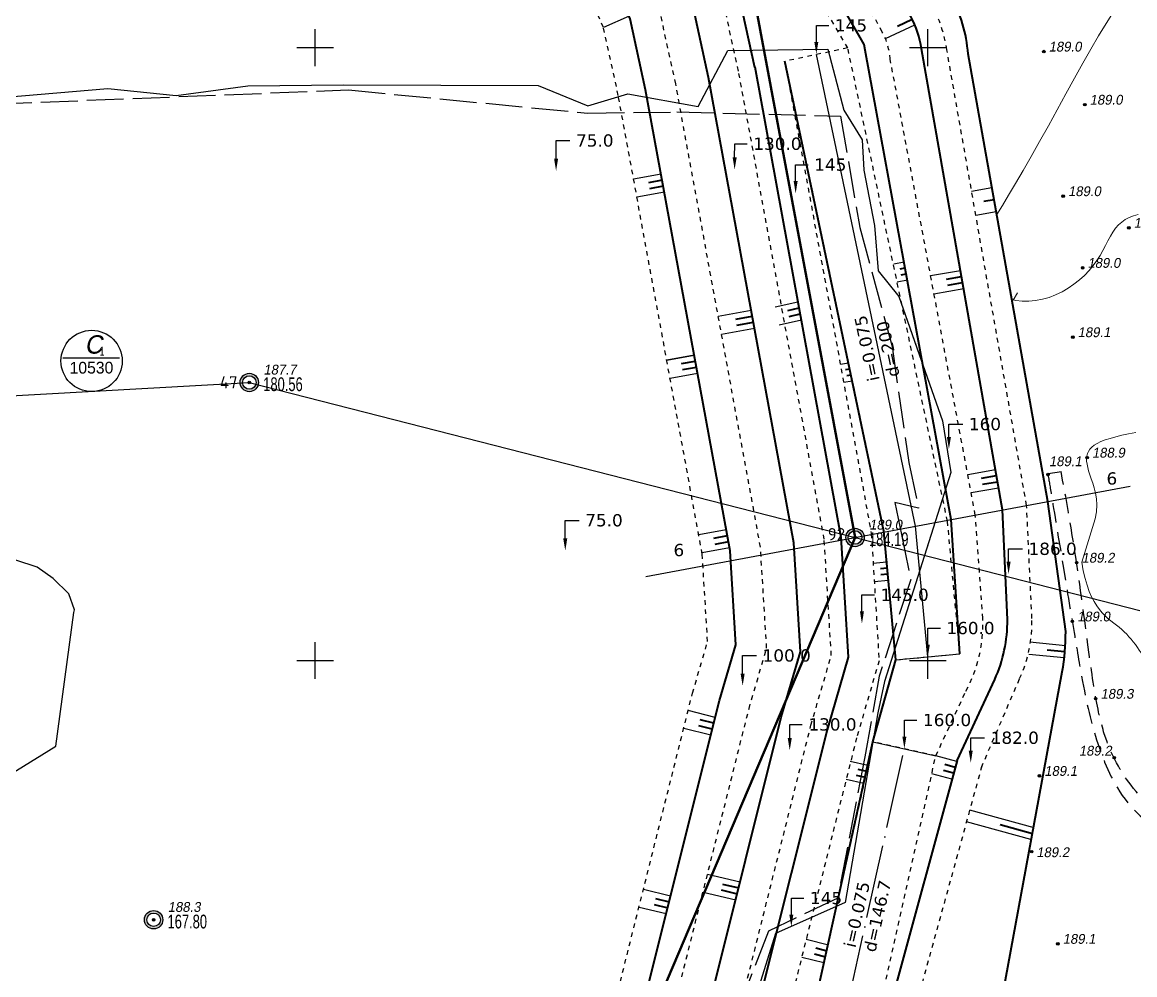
# Model space of a CAD drawing. Header units: millimetres. Extents: x 0 to 6474735, y 0 to 11273163.
# Drawn here: x 3233704.4 to 3234067.5, y 5635697.5 to 5636008.3 of the extents above; entities that cross this region are included whole.
import ezdxf
from ezdxf import colors
from ezdxf.entities.mleader import LeaderData, LeaderLine
from ezdxf.enums import TextEntityAlignment as Align
from ezdxf.math import Vec2, Vec3

# ---------------------------------------------------------------- set-up
doc = ezdxf.new("R2010")
doc.units = ezdxf.units.MM
doc.header["$PDMODE"] = 32
doc.header["$PDSIZE"] = 0.8
for name, pattern in [('ACAD_ISO02W100', [15, 12, -3]), ('ACAD_ISO04W100', [30, 24, -3, 0, -3]), ('AHIDDEN2', [3, 1.5, -1.5]), ('AHIDDEN4', [7, 5, -2]), ('DASHED2', [9.525, 6.35, -3.175])]:
    doc.linetypes.add(name, pattern=pattern)
for name, color, linetype in [('1 доб', 7, 'Continuous'), ('5 р1ків', 7, 'Continuous'), ('ВЫСОТЫ', 7, 'Continuous'), ('ГОРИЗОНТАЛИ', 22, 'Continuous'), ('Контур запасів', 7, 'Continuous'), ('кресты', 7, 'Continuous'), ('оформлення', 7, 'Continuous'), ('ОШИБКИ', 7, 'Continuous'), ('ПИКЕТЫ', 7, 'Continuous'), ('ПЛАН НА КІНЕЦЬ', 7, 'Continuous'), ('ПРОМЫШЛЕННЫЕ', 7, 'Continuous'), ('ПРОФІЛЬ_БОРТА', 7, 'Continuous'), ('ПУНКТЫ', 7, 'Continuous'), ('РЕЛЬЕФ', 7, 'Continuous'), ('ТОКА_СТ', 1, 'Continuous')]:
    doc.layers.add(name, color=color, linetype=linetype)
doc.styles.add('grad', font='grad.shx')
doc.styles.add('ISO Proportional', font='isocpeur.ttf')
doc.styles.add('universw', font='universw.shx', dxfattribs={"oblique": 10})
doc.styles.add('user', font='symeteo.shx', dxfattribs={"height": 2.5})
doc.styles.add('стиль1', font='verdana.ttf', dxfattribs={"height": 4})

# ---------------------------------------------------------------- blocks, each defined once
blk = doc.blocks.new('piket')
at = {"layer": 'ПИКЕТЫ', "linetype": 'Continuous'}
h = blk.add_hatch(color=7, dxfattribs=at)
edge = h.paths.add_edge_path()
edge.add_arc((0, 0), 0.3, 0, 360)
at = {"layer": 'ПИКЕТЫ', "color": 7, "linetype": 'Continuous'}
blk.add_circle((0, 0), 0.3, dxfattribs=at)
at = {"layer": 'ВЫСОТЫ', "style": 'universw', "oblique": 6}
blk.add_attdef('H', (1.88, -0.23), '', height=2, dxfattribs=at)
at = {"layer": 'ТОКА_СТ', "style": 'universw', "oblique": 6, "flags": 1}
blk.add_attdef('POINT', text='', height=2, dxfattribs=at).set_placement((0, -2.79), align=Align.CENTER)
blk = doc.blocks.new('89_1')
h = blk.add_hatch(color=256)
h.paths.add_polyline_path([(-1.5, 0, 1), (1.5, 0, 1)])
h.paths.add_polyline_path([(1.1, 0, -1), (-1.1, 0, -1)], flags=16)
h.paths.add_polyline_path([(0.06, 0, -1), (-0.06, 0, -1)], flags=0)
for radius in [1.5, 1.1, 0.0622]:
    blk.add_circle((0, 0), radius)
at = {"color": 7, "linetype": 'Continuous', "style": 'grad', "oblique": 10, "width": 0.7}
for tag, p in [('P37', (6.48, 0.16)), ('P4', (6.45, -2.94))]:
    blk.add_attdef(tag, text='', height=2.5, dxfattribs=at).set_placement(p, align=Align.CENTER)
at = {"color": 7, "linetype": 'Continuous', "style": 'user', "flags": 8}
blk.add_attdef('ddddd', (2.53, -1.14), '', height=2.5, dxfattribs=at)
blk = doc.blocks.new('POINTINV')
at = {"layer": 'ПУНКТЫ', "color": 0, "linetype": 'Continuous'}
blk.add_point((0, 0), dxfattribs=at)
at = {"layer": 'ВЫСОТЫ', "color": 0, "style": 'grad', "width": 0.7}
blk.add_attdef('POINT_H', (1.6, -0.8), '', height=1.65, dxfattribs=at)
at = {"layer": 'ОШИБКИ', "color": 0, "linetype": 'Continuous', "style": 'grad', "width": 0.7, "flags": 1}
blk.add_attdef('POINT_MX', text='', height=1.65, dxfattribs=at).set_placement((-4.2077, 4.453385), align=Align.RIGHT)
blk.add_attdef('POINT_MY', (2.8923, 4.253385), '', height=1.65, dxfattribs=at)

msp = doc.modelspace()

# ---------------------------------------------------------------- linework, layer by layer
at = {"color": 7, "linetype": 'Continuous'}
msp.add_lwpolyline([(3234039.325, 5635861.004), (3234043.638, 5635861.646)], dxfattribs=at)
at = {"layer": '1 доб', "linetype": 'Continuous', "lineweight": 30}
for points in [[(3233699.057, 5635983.831), (3233732.361, 5635986.713), (3233754.695, 5635984.366), (3233778.049, 5635987.479), (3233809.298, 5635987.906), (3233872.863, 5635987.589), (3233889.055, 5635981.055), (3233902.045, 5635984.896), (3233924.995, 5635980.763), (3233934.688, 5635999.029), (3233967.399, 5635999.492), (3233972.608, 5635979.633), (3233978.52, 5635969.95), (3233979.163, 5635960.031), (3233982.604, 5635941.971), (3233983.784, 5635927.207), (3233990.513, 5635918.83), (3234004.842, 5635878.231), (3234007.504, 5635861.331), (3233985.83, 5635793.121), (3233983.691, 5635783.004), (3233972.982, 5635721.023), (3233950.298, 5635710.926), (3233940.086, 5635678.213)], [(3233699.057, 5635983.831), (3233732.361, 5635986.713), (3233754.695, 5635984.366), (3233778.049, 5635987.479), (3233809.298, 5635987.906), (3233872.863, 5635987.589), (3233889.055, 5635981.055), (3233902.045, 5635984.896), (3233924.995, 5635980.763), (3233934.688, 5635999.029), (3233967.399, 5635999.492), (3233972.608, 5635979.633), (3233978.52, 5635969.95), (3233979.163, 5635960.031), (3233982.604, 5635941.971), (3233983.784, 5635927.207), (3233990.513, 5635918.83), (3234004.842, 5635878.231), (3234007.504, 5635861.331), (3233985.83, 5635793.121), (3233983.691, 5635783.004), (3233972.982, 5635721.023), (3233950.298, 5635710.926), (3233940.086, 5635678.213)], [(3233660.229, 5635738.041), (3233715.432, 5635772.049), (3233721.263, 5635815.644), (3233721.491, 5635816.588), (3233719.655, 5635821.725), (3233714.554, 5635826.822), (3233709.278, 5635830.514), (3233682.339, 5635839.255)], [(3233660.229, 5635738.041), (3233715.432, 5635772.049), (3233721.263, 5635815.644), (3233721.491, 5635816.588), (3233719.655, 5635821.725), (3233714.554, 5635826.822), (3233709.278, 5635830.514), (3233682.339, 5635839.255)]]:
    msp.add_lwpolyline(points, dxfattribs=at)
at = {"layer": '1 доб', "color": 3, "linetype": 'Continuous', "lineweight": 30}
for points in [[(3233699.057, 5635983.831), (3233732.361, 5635986.713), (3233754.695, 5635984.366), (3233778.049, 5635987.479), (3233809.298, 5635987.906), (3233872.863, 5635987.589), (3233889.055, 5635981.055), (3233902.045, 5635984.896), (3233924.995, 5635980.763), (3233934.688, 5635999.029), (3233967.399, 5635999.492), (3233972.608, 5635979.633), (3233978.52, 5635969.95), (3233979.163, 5635960.031), (3233982.604, 5635941.971), (3233983.784, 5635927.207), (3233990.513, 5635918.83), (3234004.842, 5635878.231), (3234007.504, 5635861.331), (3233985.83, 5635793.121), (3233983.691, 5635783.004), (3233972.982, 5635721.023), (3233950.298, 5635710.926), (3233940.086, 5635678.213)], [(3233660.229, 5635738.041), (3233715.432, 5635772.049), (3233721.263, 5635815.644), (3233721.491, 5635816.588), (3233719.655, 5635821.725), (3233714.554, 5635826.822), (3233709.278, 5635830.514), (3233682.339, 5635839.255)]]:
    msp.add_lwpolyline(points, dxfattribs=at)
at = {"layer": '1 доб', "linetype": 'ACAD_ISO02W100', "lineweight": 30}
msp.add_lwpolyline([(3233695.559, 5635981.609), (3233810.917, 5635986.207), (3233888.99, 5635978.608), (3233918.066, 5635979.021), (3233971.547, 5635977.639), (3233977.788, 5635941.295), (3233988.314, 5635902.505), (3233993.77, 5635864.654), (3233996.987, 5635849.782), (3233989.23, 5635851.572), (3233991.394, 5635841.177), (3233994.407, 5635826.439), (3233984.147, 5635794.929), (3233979.447, 5635768.618), (3233970.574, 5635722.52), (3233947.974, 5635711.737), (3233920.254, 5635639.857), (3233921.339, 5635607.585), (3233911.628, 5635553.944), (3233902.449, 5635500.287), (3233900.144, 5635474.606), (3233897.208, 5635437.052)], dxfattribs=at)
at = {"layer": '1 доб', "linetype": 'ACAD_ISO02W100'}
msp.add_lwpolyline([(3233695.559, 5635981.609), (3233810.917, 5635986.207), (3233888.99, 5635978.608), (3233918.066, 5635979.021), (3233971.547, 5635977.639), (3233977.788, 5635941.295), (3233988.314, 5635902.505), (3233993.77, 5635864.654), (3233996.987, 5635849.782), (3233989.23, 5635851.572), (3233991.394, 5635841.177), (3233994.407, 5635826.439), (3233984.147, 5635794.929), (3233979.447, 5635768.618), (3233970.574, 5635722.52), (3233947.974, 5635711.737), (3233920.254, 5635639.857), (3233921.339, 5635607.585), (3233911.628, 5635553.944), (3233902.449, 5635500.287), (3233900.144, 5635474.606), (3233897.208, 5635437.052)], dxfattribs=at)
at = {"layer": '1 доб'}
msp.add_lwpolyline([(3233972.608, 5635979.633), (3233978.52, 5635969.95), (3233979.163, 5635960.031), (3233982.604, 5635941.971), (3233983.784, 5635927.207), (3233990.513, 5635918.83), (3233997.188, 5635899.916), (3234004.842, 5635878.231), (3234007.504, 5635861.331), (3233985.951, 5635793.505)], dxfattribs=at)
at = {"layer": 'ГОРИЗОНТАЛИ', "color": 34, "linetype": 'Continuous'}
msp.add_open_spline([(3234088.562, 5635784.012), (3234092.478, 5635780.818), (3234098.473, 5635775.925), (3234103.98, 5635764.603), (3234108.095, 5635752.358), (3234104.51, 5635737.934), (3234106.708, 5635723.673), (3234095.293, 5635710.108), (3234107.153, 5635695.114), (3234109.177, 5635682.355), (3234112.445, 5635671.514), (3234106.119, 5635661.631), (3234093.996, 5635649.425), (3234071.479, 5635645.172), (3234045.523, 5635646.755), (3234027.562, 5635650.407), (3234017.733, 5635652.462), (3234017.131, 5635652.589)], degree=3, knots=[0, 0, 0, 0, 14.8827539, 22.7905491, 37.5193649, 52.3454992, 66.4030799, 79.0579719, 98.4781648, 113.4291073, 119.3237822, 131.2177323, 145.2812861, 170.9869465, 195.6397008, 223.8764388, 225.7207134, 225.7207134, 225.7207134, 225.7207134], dxfattribs=at)
at = {"layer": 'Контур запасів', "color": 5, "linetype": 'Continuous', "lineweight": 50}
msp.add_lwpolyline([(3233531.122, 5636161.14), (3233677.57, 5636160.94), (3233863.616, 5636186.105), (3233938.344, 5636043.124), (3233976.254, 5635840.16), (3233904.733, 5635671.708), (3233892.023, 5635420.863), (3233850.767, 5635332.582), (3233782.316, 5635239.745), (3233681.438, 5635245.908), (3233597.073, 5635240.683), (3233461.145, 5635251.016), (3233358.467, 5635271.451), (3233358.828, 5635380.034), (3233406.788, 5635492.018), (3233445.079, 5635643.627), (3233474.096, 5635783.184), (3233485.443, 5635905.913), (3233500.56, 5636033.677), (3233531.122, 5636161.14)], dxfattribs=at)
at = {"layer": 'кресты', "color": 3, "linetype": 'Continuous'}
for p, q in [((3233800, 5635994), (3233800, 5636006)), ((3234000, 5635994), (3234000, 5636006)), ((3233794, 5636000), (3233806, 5636000)), ((3233994, 5636000), (3234006, 5636000)), ((3233800, 5635794), (3233800, 5635806)), ((3234000, 5635794), (3234000, 5635806)), ((3233794, 5635800), (3233806, 5635800)), ((3233994, 5635800), (3234006, 5635800))]:
    msp.add_line(p, q, dxfattribs=at)
at = {"layer": 'оформлення', "color": 7, "linetype": 'Continuous'}
msp.add_line((3233717.733, 5635898.775), (3233736.185, 5635898.775), dxfattribs=at)
msp.add_circle((3233727.073, 5635897.767), 10, dxfattribs=at)
at = {"layer": 'ПИКЕТЫ', "color": 7, "linetype": 'DASHED2'}
for points, knots in [([(3234039.22, 5635860.71, 189.37), (3234039.22, 5635860.71, 189.37), (3234047.14, 5635812.78, 189.37), (3234051.575, 5635785.774, 189.36), (3234056.866, 5635767.073, 189.37), (3234065.42, 5635750.734, 189.37), (3234079.706, 5635741.43, 189.37), (3234090.091, 5635732.902, 189.37)], [0, 0, 0, 0, 1, 2, 3, 4, 4.4878914, 4.4878914, 4.4878914, 4.4878914]), ([(3234133.787, 5635701.41, 188.38), (3234126.587, 5635708.067, 188.38), (3234112.215, 5635719.51, 188.38), (3234092.066, 5635736.488, 188.38), (3234070.979, 5635752.248, 188.38), (3234059.55, 5635768.234, 188.38), (3234053.777, 5635787.643, 188.38), (3234049.163, 5635832.023, 188.38), (3234043.487, 5635861.646, 188.38)], [0.3879677, 0.3879677, 0.3879677, 0.3879677, 1, 2, 3, 4, 5, 6, 6, 6, 6])]:
    msp.add_open_spline(points, degree=3, knots=knots, dxfattribs=at)
at = {"layer": 'ПЛАН НА КІНЕЦЬ'}
for p, q in [((3233902.49, 5636010.217), (3233894.152, 5636006.548)), ((3233912.934, 5635958.721), (3233903.973, 5635957.08)), ((3233914.014, 5635952.819), (3233905.053, 5635951.178)), ((3233923.741, 5635899.702), (3233914.78, 5635898.061)), ((3233934.188, 5635842.651), (3233925.227, 5635841.01)), ((3233935.269, 5635836.749), (3233926.308, 5635835.108)), ((3233982.146, 5635831.829), (3233986.562, 5635832.241)), ((3233982.512, 5635825.838), (3233987.119, 5635826.267)), ((3233930.609, 5635781.473), (3233921.771, 5635783.685)), ((3233929.152, 5635775.652), (3233920.315, 5635777.864))]:
    msp.add_line(p, q, dxfattribs=at)
at = {"layer": 'ПЛАН НА КІНЕЦЬ', "lineweight": 40}
for p, q in [((3233913.294, 5635956.754), (3233908.813, 5635955.933)), ((3233913.654, 5635954.786), (3233909.174, 5635953.966)), ((3233934.549, 5635840.684), (3233930.068, 5635839.863)), ((3233934.909, 5635838.716), (3233930.428, 5635837.896)), ((3233984.508, 5635830.041), (3233986.748, 5635830.25)), ((3233984.662, 5635828.047), (3233986.933, 5635828.259)), ((3233930.123, 5635779.532), (3233925.705, 5635780.638)), ((3233929.638, 5635777.592), (3233925.219, 5635778.698)), ((3234009.542, 5635767.411), (3233970.845, 5635625.728))]:
    msp.add_line(p, q, dxfattribs=at)
at = {"layer": 'ПЛАН НА КІНЕЦЬ', "linetype": 'AHIDDEN2'}
msp.add_line((3234017.629, 5635765.618), (3233978.559, 5635623.606), dxfattribs=at)
at = {"layer": 'ПЛАН НА КІНЕЦЬ', "lineweight": 40}
for points in [[(3233931.607, 5635386.212), (3234001.478, 5635600, 0.0355662), (3234024.639, 5635691.717), (3234043.869, 5635796.301, 0.0423168), (3234045.006, 5635809.467), (3234039.167, 5635851.911), (3234013.132, 5635997.944, 0.1057776), (3234007.561, 5636017.091), (3233986.114, 5636060.473), (3233986.114, 5636060.473), (3233986.114, 5636060.473), (3233895.981, 5636244.402), (3233895.981, 5636244.402, 0.1797747)], [(3234009.542, 5635767.411), (3234021.847, 5635793.833, 0.1069798), (3234025.997, 5635813.415), (3234024.382, 5635849.15), (3233997.98, 5635999.613, 0.0849709), (3233994.424, 5636010.122), (3233978.762, 5636040.36), (3233972.096, 5636055.382), (3233904.415, 5636207.428), (3233891.208, 5636235.715), (3233891.208, 5636235.715), (3233857.497, 5636231.337), (3233671.216, 5636207.913), (3233531.157, 5636186.564, 0.2450962), (3233506.398, 5636167.068), (3233459.67, 5636051.13, 0.0771931), (3233455.397, 5636031.577), (3233449.913, 5635909.66), (3233440.618, 5635798.007, -0.0541724), (3233436.463, 5635778.706), (3233400.198, 5635674.509)], [(3234010.455, 5635802.198), (3234007.636, 5635846.022), (3233979.568, 5635999.2), (3233979.243, 5636000.975), (3233978.343, 5636002.539), (3233961.593, 5636031.64), (3233884.741, 5636204.833), (3233880.222, 5636214.271), (3233869.708, 5636213.144), (3233847.96, 5636210.82), (3233673.763, 5636189.089), (3233531.137, 5636172.068, 0.2435533), (3233520.494, 5636163.688), (3233477.323, 5636046.156, 0.0729873), (3233473.835, 5636030.178), (3233465.336, 5635917.477), (3233458.945, 5635800.261)], [(3233846.305, 5635321.65), (3233855.168, 5635359.04), (3233864.923, 5635422.225), (3233882.328, 5635523.76), (3233903.451, 5635612.331), (3233917.164, 5635641.557), (3233952.179, 5635781.492), (3233958.41, 5635802.828), (3233956.238, 5635838.38), (3233928.422, 5635990.282), (3233922.848, 5636015.895), (3233855.486, 5636168.958, 0.3150801), (3233854.689, 5636169.273), (3233838.884, 5636167.129), (3233809.444, 5636163.146)], [(3233903.384, 5635672.708), (3233931.984, 5635786.965), (3233937.307, 5635805.192), (3233935.434, 5635835.849), (3233907.907, 5635986.172), (3233902.853, 5636009.392), (3233842.509, 5636146.509), (3233841.696, 5636146.399), (3233812.397, 5636142.437), (3233612.961, 5636118.512), (3233583.732, 5636115.007), (3233574.058, 5636113.855, 0.2472729), (3233569.435, 5636110.317), (3233537.693, 5636031.531, 0.0674556), (3233535.715, 5636023.021), (3233531.204, 5635956.718), (3233529.57, 5635926.528)]]:
    msp.add_lwpolyline(points, format="xyb", dxfattribs=at)
at = {"layer": 'ПЛАН НА КІНЕЦЬ', "linetype": 'AHIDDEN2'}
for points in [[(3234017.486, 5635765.099), (3234029.968, 5635794.122, 0.1139127), (3234033.966, 5635813.775), (3234032.246, 5635850.618), (3234006.226, 5635999.224, 0.0885858), (3234001.34, 5636013.866), (3233979.737, 5636058.157), (3233911.512, 5636211.137), (3233895.981, 5636244.402)], [(3234002.597, 5635768.951), (3234012.442, 5635790.053, 0.1362278), (3234017.93, 5635813.795), (3234015.504, 5635847.491), (3233987.752, 5635996.099, 0.1062029), (3233985.125, 5636005.092), (3233968.735, 5636035.268), (3233961.515, 5636051.539), (3233894.16, 5636202.068), (3233884.995, 5636222.829), (3233858.878, 5636220.242), (3233672.526, 5636198.23), (3233531.148, 5636180.068, 0.1907124), (3233512.715, 5636165.553), (3233469.652, 5636047.994, 0.0716762), (3233465.967, 5636031.088), (3233457.369, 5635918.121)], [(3233877.012, 5635525.004), (3233895.728, 5635615.013), (3233908.118, 5635644.676), (3233913.117, 5635670.594), (3233941.637, 5635784.349), (3233947.394, 5635804.062), (3233945.379, 5635837.059), (3233917.713, 5635988.137), (3233912.411, 5636012.501), (3233848.628, 5636157.431), (3233840.352, 5636156.308), (3233811.056, 5636152.347), (3233611.77, 5636128.44), (3233582.271, 5636124.903), (3233567.87, 5636123.166, 0.2217305), (3233562.235, 5636118.801), (3233528.162, 5636033.832, 0.105849), (3233525.939, 5636024.151), (3233521.242, 5635957.737)], [(3233894.546, 5635674.92), (3233923.189, 5635789.349), (3233928.117, 5635806.222), (3233926.374, 5635834.746), (3233898.973, 5635984.383), (3233894.146, 5636006.561), (3233836.932, 5636136.566), (3233813.617, 5636133.413), (3233614.045, 5636109.472), (3233580.485, 5636105.456, 0.2462996), (3233575.856, 5636101.919), (3233546.464, 5636029.415, 0.0674874), (3233544.726, 5636021.978), (3233540.287, 5635955.734), (3233538.651, 5635925.898), (3233526.249, 5635793.009), (3233523.437, 5635762.931), (3233520.955, 5635738.045, -0.0571521), (3233516.449, 5635718.843), (3233458.857, 5635566.813)]]:
    msp.add_lwpolyline(points, format="xyb", dxfattribs=at)
for points in [[(3233865.02, 5635357.309), (3233876.341, 5635438.118), (3233892.13, 5635521.752), (3233912.94, 5635609.012), (3233926.63, 5635638.188), (3233961.833, 5635778.875), (3233968.498, 5635801.698), (3233966.183, 5635839.59), (3233938.211, 5635992.349), (3233932.316, 5636019.257), (3233863.807, 5636174.721)], [(3233973.888, 5635999.885), (3233956.591, 5636029.439)], [(3233953.339, 5635995.557), (3233985.626, 5635842.278), (3233989.545, 5635800.249), (3234010.455, 5635802.198), (3234006.424, 5635845.428), (3233973.888, 5635999.885)], [(3233973.888, 5635999.885), (3233953.339, 5635995.557)], [(3233953.339, 5635995.557), (3233981.558, 5635841.46), (3233984.093, 5635799.951), (3233976.757, 5635774.83), (3233941.263, 5635632.98), (3233927.672, 5635604.013), (3233907.225, 5635518.405), (3233890.417, 5635420.933), (3233882.202, 5635330.372)]]:
    msp.add_lwpolyline(points, dxfattribs=at)
at = {"layer": 'ПЛАН НА КІНЕЦЬ', "lineweight": 40}
for points in [[(3233943.554, 5635993.477), (3233937.671, 5636020.326)], [(3233990.081, 5636007.023), (3233994.874, 5636009.261)], [(3233982.054, 5635773.505), (3233989.545, 5635800.249), (3233985.626, 5635842.278), (3233953.339, 5635995.557)], [(3233943.503, 5635993.755), (3233971.613, 5635840.25), (3233974.006, 5635801.081), (3233967.104, 5635777.447), (3233931.798, 5635636.349), (3233918.184, 5635607.333), (3233897.481, 5635520.654), (3233880.421, 5635421.44), (3233874.365, 5635355.754)], [(3234018.293, 5635949.858), (3234021.6, 5635950.447)], [(3233990.918, 5635927.808), (3233992.593, 5635928.115)], [(3233991.279, 5635925.841), (3233992.954, 5635926.148)], [(3234006.133, 5635924.486), (3234011.012, 5635925.342)], [(3234006.478, 5635922.516), (3234011.358, 5635923.372)], [(3233954.287, 5635914.27), (3233957.97, 5635915.046)], [(3233937.32, 5635911.38), (3233942.69, 5635912.364)], [(3233954.699, 5635912.313), (3233958.382, 5635913.089)], [(3233937.68, 5635909.413), (3233943.051, 5635910.396)], [(3233919.623, 5635896.915), (3233924.101, 5635897.735)], [(3233919.983, 5635894.948), (3233924.462, 5635895.768)], [(3233974.501, 5635895.096), (3233973.161, 5635894.86)], [(3233974.913, 5635893.138), (3233973.548, 5635892.897)], [(3234017.539, 5635859.479), (3234022.419, 5635860.335)], [(3234017.885, 5635857.509), (3234022.765, 5635858.365)], [(3234044.716, 5635802.86), (3234038.929, 5635803.429)], [(3233950.343, 5635630.273), (3233982.054, 5635773.505)], [(3234008.924, 5635765.149), (3234005.544, 5635766.073)], [(3233976.662, 5635762.616), (3233979.509, 5635761.973)], [(3233977.102, 5635764.567), (3233979.95, 5635763.924)], [(3234008.397, 5635763.22), (3234005.063, 5635764.131)], [(3234034.165, 5635743.522), (3234023.653, 5635746.414)], [(3233932.963, 5635727.093), (3233938.275, 5635725.83)], [(3233932.501, 5635725.148), (3233937.813, 5635723.884)], [(3233910.685, 5635720.43), (3233915.114, 5635719.377)], [(3233911.147, 5635722.376), (3233915.577, 5635721.323)], [(3233963.444, 5635706.229), (3233967.07, 5635705.322)], [(3233962.959, 5635704.289), (3233966.585, 5635703.382)]]:
    msp.add_lwpolyline(points, dxfattribs=at)
at = {"layer": 'ПЛАН НА КІНЕЦЬ'}
for points in [[(3233986.134, 5636002.973), (3233995.72, 5636007.449)], [(3234000, 5635801.223), (3233996.025, 5635843.853), (3233963.614, 5635997.721)], [(3234014.283, 5635953.206), (3234020.898, 5635954.385)], [(3234015.688, 5635945.33), (3234022.302, 5635946.51)], [(3233988.883, 5635929.468), (3233992.233, 5635930.082)], [(3234000.907, 5635925.599), (3234010.667, 5635927.312)], [(3233989.964, 5635923.567), (3233993.314, 5635924.18)], [(3234001.944, 5635919.69), (3234011.704, 5635921.402)], [(3233950.191, 5635915.451), (3233957.558, 5635917.003)], [(3233931.589, 5635912.364), (3233942.33, 5635914.331)], [(3233932.669, 5635906.462), (3233943.411, 5635908.429)], [(3233951.428, 5635909.58), (3233958.795, 5635911.132)], [(3233914.784, 5635898.062), (3233923.741, 5635899.702)], [(3233974.088, 5635897.054), (3233971.462, 5635896.591)], [(3233915.865, 5635892.16), (3233924.822, 5635893.8)], [(3233975.325, 5635891.18), (3233972.619, 5635890.703)], [(3234013.034, 5635860.719), (3234022.073, 5635862.305)], [(3233907.979, 5635827.408), (3234066.004, 5635856.924)], [(3234014.135, 5635854.82), (3234023.11, 5635856.395)], [(3234044.912, 5635804.85), (3234033.338, 5635805.989)], [(3233989.545, 5635800.249), (3234010.455, 5635802.198)], [(3234044.521, 5635800.87), (3234032.946, 5635802.008)], [(3233982.094, 5635773.496), (3234002.597, 5635768.951)], [(3233974.695, 5635767.161), (3233980.39, 5635765.875)], [(3234009.451, 5635767.079), (3234002.597, 5635768.951)], [(3234007.87, 5635761.291), (3234001.296, 5635763.086)], [(3233973.374, 5635761.308), (3233979.069, 5635760.022)], [(3234034.695, 5635745.451), (3234013.672, 5635751.235)], [(3234033.634, 5635741.594), (3234012.611, 5635747.378)], [(3233928.114, 5635730.302), (3233938.738, 5635727.776)], [(3233907.181, 5635725.375), (3233916.04, 5635723.268)], [(3233926.726, 5635724.465), (3233937.35, 5635721.939)], [(3233905.792, 5635719.538), (3233914.651, 5635717.431)], [(3233960.304, 5635709.077), (3233967.556, 5635707.262)], [(3233958.848, 5635703.256), (3233966.099, 5635701.442)]]:
    msp.add_lwpolyline(points, dxfattribs=at)
at = {"layer": 'ПЛАН НА КІНЕЦЬ', "linetype": 'AHIDDEN2'}
msp.add_lwpolyline([(3233982.094, 5635773.496), (3233950.343, 5635630.273), (3233970.845, 5635625.728), (3234002.597, 5635768.951)], close=True, dxfattribs=at)
at = {"layer": 'ПЛАН НА КІНЕЦЬ', "linetype": 'ACAD_ISO04W100'}
msp.add_lwpolyline([(3233960.594, 5635628.001), (3233992.346, 5635771.223)], dxfattribs=at)
msp.add_lwpolyline([(3233960.594, 5635628.001), (3233992.346, 5635771.223)], dxfattribs=at)
at = {"layer": 'ПРОФІЛЬ_БОРТА'}
msp.add_lwpolyline([(3233379.719, 5635921.008), (3233485.443, 5635905.906), (3233644.101, 5635883.242), (3233778.541, 5635890.739), (3233976.254, 5635840.16), (3234069.18, 5635816.383)], dxfattribs=at)
at = {"layer": 'РЕЛЬЕФ', "color": 34, "linetype": 'Continuous', "lineweight": 13}
for points in [[(3234022.492, 5635945.445), (3234022.54, 5635945.528), (3234024.339, 5635948.507), (3234026.372, 5635951.851), (3234028.63, 5635955.624), (3234031.096, 5635959.862), (3234033.732, 5635964.491), (3234036.494, 5635969.413), (3234039.337, 5635974.526), (3234042.218, 5635979.732), (3234045.092, 5635984.929), (3234047.915, 5635990.018), (3234050.643, 5635994.899), (3234053.244, 5635999.492), (3234055.743, 5636003.798), (3234058.176, 5636007.838), (3234060.578, 5636011.634)], [(3234068.626, 5635945.496), (3234067.092, 5635945.101), (3234065.695, 5635944.57), (3234064.424, 5635943.9), (3234063.27, 5635943.091), (3234062.222, 5635942.138), (3234061.27, 5635941.04), (3234060.4, 5635939.799), (3234059.583, 5635938.432), (3234058.787, 5635936.963), (3234057.979, 5635935.413), (3234057.126, 5635933.805), (3234056.196, 5635932.162), (3234055.157, 5635930.505), (3234053.974, 5635928.857), (3234052.624, 5635927.24), (3234051.115, 5635925.675), (3234049.462, 5635924.182), (3234047.68, 5635922.782), (3234045.786, 5635921.495), (3234043.794, 5635920.342), (3234041.72, 5635919.344), (3234039.581, 5635918.521), (3234037.393, 5635917.891), (3234035.185, 5635917.466), (3234032.986, 5635917.252), (3234030.827, 5635917.259), (3234028.736, 5635917.494), (3234027.419, 5635917.807)], [(3234027.858, 5635917.617), (3234029.298, 5635919.991)], [(3234050.226, 5635832.117), (3234054.589, 5635846.204), (3234055.001, 5635848.581), (3234055.12, 5635850.77), (3234055.002, 5635852.783), (3234054.706, 5635854.633), (3234054.289, 5635856.333), (3234053.808, 5635857.896), (3234053.32, 5635859.335), (3234052.876, 5635860.661), (3234052.493, 5635861.884), (3234052.182, 5635863.012), (3234051.953, 5635864.055), (3234051.816, 5635865.019), (3234051.782, 5635865.915), (3234051.861, 5635866.749), (3234052.063, 5635867.532), (3234052.399, 5635868.27), (3234052.88, 5635868.967), (3234053.519, 5635869.629), (3234054.327, 5635870.257), (3234055.317, 5635870.856), (3234056.5, 5635871.43), (3234057.889, 5635871.981), (3234059.496, 5635872.515), (3234061.324, 5635873.032), (3234063.349, 5635873.528), (3234065.539, 5635873.996), (3234067.86, 5635874.431)]]:
    msp.add_lwpolyline(points, dxfattribs=at)
msp.add_open_spline([(3234050.226, 5635832.117), (3234052.682, 5635816.329), (3234065.015, 5635811.739), (3234073.28, 5635795.215), (3234082.325, 5635787.687), (3234087.771, 5635784.471), (3234088.576, 5635784.009)], degree=3, knots=[0, 0, 0, 0, 1, 2, 3, 3.1734416, 3.1734416, 3.1734416, 3.1734416], dxfattribs=at)

# ---------------------------------------------------------------- block references
at = {"layer": 'ПИКЕТЫ', "color": 4}
ref = msp.add_blockref('piket', (3234037.87, 5635998.72, 189.02), dxfattribs=dict(at, xscale=1.333333333333333, yscale=1.333333333333333, zscale=1.333333333333333))
ref.add_attrib('H', '189.0', (3234039.47, 5635998.72, 189.02), dxfattribs={"layer": 'ВЫСОТЫ', "height": 3.2, "style": 'universw', "oblique": 10})
ref = msp.add_blockref('piket', (3234051.246, 5635981.39, 190.54), dxfattribs=dict(at, xscale=1.333333333333333, yscale=1.333333333333333, zscale=1.333333333333333))
ref.add_attrib('H', '189.0', (3234052.846, 5635981.39, 190.54), dxfattribs={"layer": 'ВЫСОТЫ', "height": 3.2, "style": 'universw', "oblique": 10})
ref = msp.add_blockref('piket', (3234044.182, 5635951.539, 190.54), dxfattribs=dict(at, xscale=1.333333333333333, yscale=1.333333333333333, zscale=1.333333333333333))
ref.add_attrib('H', '189.0', (3234045.782, 5635951.539, 190.54), dxfattribs={"layer": 'ВЫСОТЫ', "height": 3.2, "style": 'universw', "oblique": 10})
ref = msp.add_blockref('piket', (3234065.6, 5635941.2, 189.03), dxfattribs=dict(at, xscale=1.333333333333333, yscale=1.333333333333333, zscale=1.333333333333333))
ref.add_attrib('H', '189.0', (3234067.2, 5635941.2, 189.03), dxfattribs={"layer": 'ВЫСОТЫ', "height": 3.2, "style": 'universw', "oblique": 10})
ref = msp.add_blockref('piket', (3234050.52, 5635928.15, 188.96), dxfattribs=dict(at, xscale=1.333333333333333, yscale=1.333333333333333, zscale=1.333333333333333))
ref.add_attrib('H', '189.0', (3234052.12, 5635928.15, 188.96), dxfattribs={"layer": 'ВЫСОТЫ', "height": 3.2, "style": 'universw', "oblique": 10})
ref = msp.add_blockref('piket', (3234047.32, 5635905.53, 189.07), dxfattribs=dict(at, xscale=1.333333333333333, yscale=1.333333333333333, zscale=1.333333333333333))
ref.add_attrib('H', '189.1', (3234048.92, 5635905.53, 189.07), dxfattribs={"layer": 'ВЫСОТЫ', "height": 3.2, "style": 'universw', "oblique": 10})
ref = msp.add_blockref('piket', (3234052, 5635866.23, 188.92), dxfattribs=dict(at, xscale=1.333333333333333, yscale=1.333333333333333, zscale=1.333333333333333))
ref.add_attrib('H', '188.9', (3234053.6, 5635866.23, 188.92), dxfattribs={"layer": 'ВЫСОТЫ', "height": 3.2, "style": 'universw', "oblique": 10})
ref = msp.add_blockref('piket', (3234039.22, 5635860.71, 189.11), dxfattribs=dict(at, xscale=1.333333333333333, yscale=1.333333333333333, zscale=1.333333333333333))
ref.add_attrib('H', '189.1', (3234039.556, 5635863.43, 189.11), dxfattribs={"layer": 'ВЫСОТЫ', "height": 3.2, "style": 'universw', "oblique": 10})
ref = msp.add_blockref('piket', (3234048.61, 5635831.95, 189.24), dxfattribs=dict(at, xscale=1.333333333333333, yscale=1.333333333333333, zscale=1.333333333333333))
ref.add_attrib('H', '189.2', (3234050.21, 5635831.95, 189.24), dxfattribs={"layer": 'ВЫСОТЫ', "height": 3.2, "style": 'universw', "oblique": 10})
ref = msp.add_blockref('piket', (3234047.14, 5635812.78, 188.96), dxfattribs=dict(at, xscale=1.333333333333333, yscale=1.333333333333333, zscale=1.333333333333333))
ref.add_attrib('H', '189.0', (3234048.74, 5635812.78, 188.96), dxfattribs={"layer": 'ВЫСОТЫ', "height": 3.2, "style": 'universw', "oblique": 10})
ref = msp.add_blockref('piket', (3234054.8, 5635787.55, 189.3), dxfattribs=dict(at, xscale=1.333333333333333, yscale=1.333333333333333, zscale=1.333333333333333))
ref.add_attrib('H', '189.3', (3234056.4, 5635787.55, 189.3), dxfattribs={"layer": 'ВЫСОТЫ', "height": 3.2, "style": 'universw', "oblique": 10})
ref = msp.add_blockref('piket', (3234060.83, 5635768.33, 189.22), dxfattribs=dict(at, xscale=1.333333333333333, yscale=1.333333333333333, zscale=1.333333333333333))
ref.add_attrib('H', '189.2', (3234049.31, 5635768.987, 189.22), dxfattribs={"layer": 'ВЫСОТЫ', "height": 3.2, "style": 'universw', "oblique": 10})
ref = msp.add_blockref('piket', (3234036.43, 5635762.39, 189.12), dxfattribs=dict(at, xscale=1.333333333333333, yscale=1.333333333333333, zscale=1.333333333333333))
ref.add_attrib('H', '189.1', (3234038.03, 5635762.39, 189.12), dxfattribs={"layer": 'ВЫСОТЫ', "height": 3.2, "style": 'universw', "oblique": 10})
ref = msp.add_blockref('piket', (3234033.9, 5635737.66, 189.2), dxfattribs=dict(at, xscale=1.333333333333333, yscale=1.333333333333333, zscale=1.333333333333333))
ref.add_attrib('H', '189.2', (3234035.422, 5635735.859, 189.2), dxfattribs={"layer": 'ВЫСОТЫ', "height": 3.2, "style": 'universw', "oblique": 10})
ref = msp.add_blockref('piket', (3234042.44, 5635707.59, 189.09), dxfattribs=dict(at, xscale=1.333333333333333, yscale=1.333333333333333, zscale=1.333333333333333))
ref.add_attrib('H', '189.1', (3234044.04, 5635707.59, 189.09), dxfattribs={"layer": 'ВЫСОТЫ', "height": 3.2, "style": 'universw', "oblique": 10})
at = {"layer": 'ПРОМЫШЛЕННЫЕ', "color": 7, "linetype": 'Continuous', "xscale": 1.999999999985556, "yscale": 1.999999999985556, "zscale": 1.999999999985556, "rotation": 353.291126940981}
for p in [(3233778.538, 5635890.74), (3233976.254, 5635840.16), (3233747.305, 5635715.433)]:
    msp.add_blockref('89_1', p, dxfattribs=at)
at = {"layer": 'ПУНКТЫ', "color": 7, "linetype": 'Continuous'}
ref = msp.add_blockref('POINTINV', (3233778.541, 5635890.739), dxfattribs=at)
ref.add_attrib('POINT_H', '187.7', (3233783.166, 5635893.331), dxfattribs={"layer": 'ВЫСОТЫ', "color": 0, "height": 3.2, "style": 'universw', "oblique": 10})
ref = msp.add_blockref('POINTINV', (3233976.25, 5635840.158), dxfattribs=at)
ref.add_attrib('POINT_H', '189.0', (3233980.875, 5635842.75), dxfattribs={"layer": 'ВЫСОТЫ', "color": 0, "height": 3.2, "style": 'universw', "oblique": 10})
ref = msp.add_blockref('POINTINV', (3233747.308, 5635715.421), dxfattribs=at)
ref.add_attrib('POINT_H', '188.3', (3233751.933, 5635718.013), dxfattribs={"layer": 'ВЫСОТЫ', "color": 0, "height": 3.2, "style": 'universw', "oblique": 10})

# ---------------------------------------------------------------- texts
at = {"layer": 'ВЫСОТЫ', "color": 0, "style": 'grad', "width": 0.7}
for tag, p in [('180.56', (3233783.088, 5635887.917)), ('184.19', (3233980.797, 5635837.336)), ('167.80', (3233751.855, 5635712.599))]:
    msp.add_attdef(tag, p, '', height=4.501, dxfattribs=at)
at = {"layer": 'оформлення', "color": 7, "linetype": 'Continuous', "lineweight": 20, "insert": (3233724.83, 5635906.15), "char_height": 6, "width": 2.52529, "attachment_point": 1, "style": 'universw'}
msp.add_mtext('С', dxfattribs=at)
at = {"layer": 'оформлення', "color": 7, "insert": (3233719.879, 5635897.445), "char_height": 1.53509, "width": 18.78497, "attachment_point": 1, "rotation": 0.30327}
msp.add_mtext('{\\H2.5x;10530}', dxfattribs=at)
at = {"layer": 'оформлення', "color": 0, "style": 'grad', "width": 0.7}
msp.add_attdef('1', text='', height=2.986, dxfattribs=at).set_placement((3233731.248, 5635899.449), align=Align.RIGHT)
at = {"layer": 'ПЛАН НА КІНЕЦЬ', "color": 6, "char_height": 4, "attachment_point": 1, "style": 'стиль1'}
for s, insert, rotation in [('{\\C256;і=0.075\\Pd=200}', (3233980.398, 5635890.786), 101.84429), ('{\\C256;і=0.075\\Pd=146.7}', (3233972.464, 5635706.949), 77.37487)]:
    msp.add_mtext_dynamic_manual_height_columns(s, width=8.62343, gutter_width=20, heights=[0], dxfattribs=dict(at, insert=insert, rotation=rotation))
at = {"layer": 'ПЛАН НА КІНЕЦЬ', "linetype": 'AHIDDEN4', "char_height": 4, "attachment_point": 1, "style": 'ISO Proportional'}
for s, insert in [('47', (3233768.914, 5635892.793)), ('92', (3233967.332, 5635843.236))]:
    msp.add_mtext_dynamic_manual_height_columns(s, width=8.18768, gutter_width=7.5, heights=[0], dxfattribs=dict(at, insert=insert))
at = {"layer": 'ПЛАН НА КІНЕЦЬ', "char_height": 4, "attachment_point": 1, "style": 'стиль1'}
for insert in [(3234058.329, 5635861.429), (3233916.993, 5635838.08)]:
    msp.add_mtext_dynamic_manual_height_columns('6', width=3.78159, gutter_width=7.5, heights=[0], dxfattribs=dict(at, insert=insert))

# ---------------------------------------------------------------- leaders
at = {"layer": '5 р1ків'}
ml = msp.add_multileader_mtext('Standard', dxfattribs=at)
ml.set_content('75.0', color=256, style='стиль1')
ml.set_leader_properties()
ml.build(insert=Vec2(0, 0))
ml.multileader.update_dxf_attribs({"text_right_attachment_type": 6, "dogleg_length": 0.36})
ctx = ml.context
ctx.base_point, ctx.plane_origin = Vec3(3233883.204, 5635969.661), Vec3(3233878.674, 5635959.768)
ctx.right_attachment = 6
notes = []
notes.append((ctx, [(0, (1, 1, 0), (3233878.674, 5635969.661), (1, 0), 4.53, [(0, [(3233878.674, 5635959.768)], 0, [])])]))
ctx.mtext.insert, ctx.mtext.flow_direction = Vec3(3233885.204, 5635971.703), 5
ml = msp.add_multileader_mtext('Standard', dxfattribs=at)
ml.set_content('160', color=256, style='стиль1')
ml.set_leader_properties()
ml.build(insert=Vec2(0, 0))
ml.multileader.update_dxf_attribs({"text_right_attachment_type": 6, "dogleg_length": 0.36})
ctx = ml.context
ctx.base_point, ctx.plane_origin = Vec3(3234011.415, 5635877.136), Vec3(3234006.883, 5635868.978)
ctx.right_attachment = 6
notes.append((ctx, [(0, (1, 1, 0), (3234006.886, 5635877.136), (1, 0), 4.53, [(0, [(3234006.883, 5635868.978)], 0, [])])]))
ctx.mtext.insert, ctx.mtext.flow_direction = Vec3(3234013.415, 5635879.177), 5
ml = msp.add_multileader_mtext('Standard', dxfattribs=at)
ml.set_content('75.0', color=256, style='стиль1')
ml.set_leader_properties()
ml.build(insert=Vec2(0, 0))
ml.multileader.update_dxf_attribs({"text_right_attachment_type": 6, "dogleg_length": 0.36})
ctx = ml.context
ctx.base_point, ctx.plane_origin = Vec3(3233886.197, 5635845.755), Vec3(3233881.667, 5635835.862)
ctx.right_attachment = 6
notes.append((ctx, [(0, (1, 1, 0), (3233881.667, 5635845.755), (1, 0), 4.53, [(0, [(3233881.667, 5635835.862)], 0, [])])]))
ctx.mtext.insert, ctx.mtext.flow_direction = Vec3(3233888.197, 5635847.796), 5
ml = msp.add_multileader_mtext('Standard', dxfattribs=at)
ml.set_content('186.0', color=256, style='стиль1')
ml.set_leader_properties()
ml.build(insert=Vec2(0, 0))
ml.multileader.update_dxf_attribs({"text_right_attachment_type": 6, "dogleg_length": 0.36})
ctx = ml.context
ctx.base_point, ctx.plane_origin = Vec3(3234030.884, 5635836.424), Vec3(3234026.352, 5635828.266)
ctx.right_attachment = 6
notes.append((ctx, [(0, (1, 1, 0), (3234026.355, 5635836.424), (1, 0), 4.53, [(0, [(3234026.352, 5635828.266)], 0, [])])]))
ctx.mtext.insert, ctx.mtext.flow_direction = Vec3(3234032.884, 5635838.469), 5
ml = msp.add_multileader_mtext('Standard', dxfattribs=at)
ml.set_content('182.0', color=256, style='стиль1')
ml.set_leader_properties()
ml.build(insert=Vec2(0, 0))
ml.multileader.update_dxf_attribs({"text_right_attachment_type": 6, "dogleg_length": 0.36})
ctx = ml.context
ctx.base_point, ctx.plane_origin = Vec3(3234018.535, 5635774.783), Vec3(3234014.003, 5635766.626)
ctx.right_attachment = 6
notes.append((ctx, [(0, (1, 1, 0), (3234014.006, 5635774.783), (1, 0), 4.53, [(0, [(3234014.003, 5635766.626)], 0, [])])]))
ctx.mtext.insert, ctx.mtext.flow_direction = Vec3(3234020.535, 5635776.829), 5
at = {"layer": 'ПЛАН НА КІНЕЦЬ'}
ml = msp.add_multileader_mtext('Standard', dxfattribs=at)
ml.set_content('145', color=256, style='стиль1')
ml.set_leader_properties()
ml.build(insert=Vec2(0, 0))
ml.multileader.update_dxf_attribs({"text_right_attachment_type": 6, "dogleg_length": 0.36})
ctx = ml.context
ctx.base_point, ctx.plane_origin = Vec3(3233967.697, 5636007.238), Vec3(3233963.614, 5635999.261)
ctx.right_attachment = 6
notes.append((ctx, [(0, (1, 1, 0), (3233963.614, 5636007.238), (1, 0), 4.084, [(0, [(3233963.614, 5635997.881)], 0, [])])]))
ctx.mtext.insert, ctx.mtext.flow_direction = Vec3(3233969.697, 5636009.28), 5
ml = msp.add_multileader_mtext('Standard', dxfattribs=at)
ml.set_content('130.0', color=256, style='стиль1')
ml.set_leader_properties()
ml.build(insert=Vec2(0, 0))
ml.multileader.update_dxf_attribs({"text_right_attachment_type": 6, "dogleg_length": 0.36})
ctx = ml.context
ctx.base_point, ctx.plane_origin = Vec3(3233941.056, 5635968.603), Vec3(3233900.484, 5635949.909)
ctx.right_attachment = 6
notes.append((ctx, [(0, (1, 1, 0), (3233936.972, 5635968.603), (1, 0), 4.084, [(0, [(3233936.94, 5635960.17)], 0, [])])]))
ctx.mtext.insert, ctx.mtext.flow_direction = Vec3(3233943.056, 5635970.644), 5
ml = msp.add_multileader_mtext('Standard', dxfattribs=at)
ml.set_content('145', color=256, style='стиль1')
ml.set_leader_properties()
ml.build(insert=Vec2(0, 0))
ml.multileader.update_dxf_attribs({"text_right_attachment_type": 6, "dogleg_length": 0.36})
ctx = ml.context
ctx.base_point, ctx.plane_origin = Vec3(3233960.94, 5635961.786), Vec3(3233956.856, 5635953.809)
ctx.right_attachment = 6
notes.append((ctx, [(0, (1, 1, 0), (3233956.856, 5635961.786), (1, 0), 4.084, [(0, [(3233956.856, 5635952.428)], 0, [])])]))
ctx.mtext.insert, ctx.mtext.flow_direction = Vec3(3233962.94, 5635963.827), 5
ml = msp.add_multileader_mtext('Standard', dxfattribs=at)
ml.set_content('145.0', color=256, style='стиль1')
ml.set_leader_properties()
ml.build(insert=Vec2(0, 0))
ml.multileader.update_dxf_attribs({"text_right_attachment_type": 6, "dogleg_length": 0.36})
ctx = ml.context
ctx.base_point, ctx.plane_origin = Vec3(3233982.58, 5635821.419), Vec3(3233978.497, 5635813.442)
ctx.right_attachment = 6
notes.append((ctx, [(0, (1, 1, 0), (3233978.497, 5635821.419), (1, 0), 4.084, [(0, [(3233978.497, 5635812.062)], 0, [])])]))
ctx.mtext.insert, ctx.mtext.flow_direction = Vec3(3233984.58, 5635823.461), 5
ml = msp.add_multileader_mtext('Standard', dxfattribs=at)
ml.set_content('160.0', color=256, style='стиль1')
ml.set_leader_properties()
ml.build(insert=Vec2(0, 0))
ml.multileader.update_dxf_attribs({"text_right_attachment_type": 6, "dogleg_length": 0.36})
ctx = ml.context
ctx.base_point, ctx.plane_origin = Vec3(3234004.084, 5635810.581), Vec3(3234000, 5635802.604)
ctx.right_attachment = 6
notes.append((ctx, [(0, (1, 1, 0), (3234000, 5635810.581), (1, 0), 4.084, [(0, [(3234000, 5635801.223)], 0, [])])]))
ctx.mtext.insert, ctx.mtext.flow_direction = Vec3(3234006.084, 5635812.622), 5
ml = msp.add_multileader_mtext('Standard', dxfattribs=at)
ml.set_content('100.0', color=256, style='стиль1')
ml.set_leader_properties()
ml.build(insert=Vec2(0, 0))
ml.multileader.update_dxf_attribs({"text_right_attachment_type": 6, "dogleg_length": 0.36})
ctx = ml.context
ctx.base_point, ctx.plane_origin = Vec3(3233944.083, 5635801.636), Vec3(3233939.553, 5635791.743)
ctx.right_attachment = 6
notes.append((ctx, [(0, (1, 1, 0), (3233939.553, 5635801.636), (1, 0), 4.53, [(0, [(3233939.553, 5635791.743)], 0, [])])]))
ctx.mtext.insert, ctx.mtext.flow_direction = Vec3(3233946.083, 5635803.678), 5
ml = msp.add_multileader_mtext('Standard', dxfattribs=at)
ml.set_content('130.0', color=256, style='стиль1')
ml.set_leader_properties()
ml.build(insert=Vec2(0, 0))
ml.multileader.update_dxf_attribs({"text_right_attachment_type": 6, "dogleg_length": 0.36})
ctx = ml.context
ctx.base_point, ctx.plane_origin = Vec3(3233959.037, 5635779.138), Vec3(3233918.466, 5635760.444)
ctx.right_attachment = 6
notes.append((ctx, [(0, (1, 1, 0), (3233954.954, 5635779.138), (1, 0), 4.084, [(0, [(3233954.921, 5635770.705)], 0, [])])]))
ctx.mtext.insert, ctx.mtext.flow_direction = Vec3(3233961.037, 5635781.179), 5
ml = msp.add_multileader_mtext('Standard', dxfattribs=at)
ml.set_content('160.0', color=256, style='стиль1')
ml.set_leader_properties()
ml.build(insert=Vec2(0, 0))
ml.multileader.update_dxf_attribs({"text_right_attachment_type": 6, "dogleg_length": 0.36})
ctx = ml.context
ctx.base_point, ctx.plane_origin = Vec3(3233996.429, 5635780.581), Vec3(3233992.346, 5635772.604)
ctx.right_attachment = 6
notes.append((ctx, [(0, (1, 1, 0), (3233992.346, 5635780.581), (1, 0), 4.084, [(0, [(3233992.346, 5635771.223)], 0, [])])]))
ctx.mtext.insert, ctx.mtext.flow_direction = Vec3(3233998.429, 5635782.622), 5
ml = msp.add_multileader_mtext('Standard', dxfattribs=at)
ml.set_content('145', color=256, style='стиль1')
ml.set_leader_properties()
ml.build(insert=Vec2(0, 0))
ml.multileader.update_dxf_attribs({"text_right_attachment_type": 6, "dogleg_length": 0.36})
ctx = ml.context
ctx.base_point, ctx.plane_origin = Vec3(3233959.538, 5635722.503), Vec3(3233955.454, 5635714.526)
ctx.right_attachment = 6
notes.append((ctx, [(0, (1, 1, 0), (3233955.454, 5635722.503), (1, 0), 4.084, [(0, [(3233955.454, 5635713.146)], 0, [])])]))
ctx.mtext.insert, ctx.mtext.flow_direction = Vec3(3233961.538, 5635724.545), 5
for ctx, leaders in notes:
    for number, flags, end, landing, length, lines in leaders:
        leader = LeaderData()
        leader.index, (leader.has_last_leader_line, leader.has_dogleg_vector, leader.attachment_direction) = number, flags
        leader.last_leader_point, leader.dogleg_vector, leader.dogleg_length = Vec3(end), Vec3(landing), length
        for number, points, colour, breaks in lines:
            line = LeaderLine()
            line.index, line.vertices, line.color, line.breaks = number, Vec3.list(points), colors.encode_raw_color(colour), breaks
            leader.lines.append(line)
        ctx.leaders.append(leader)

doc.saveas('drawing.dxf')
